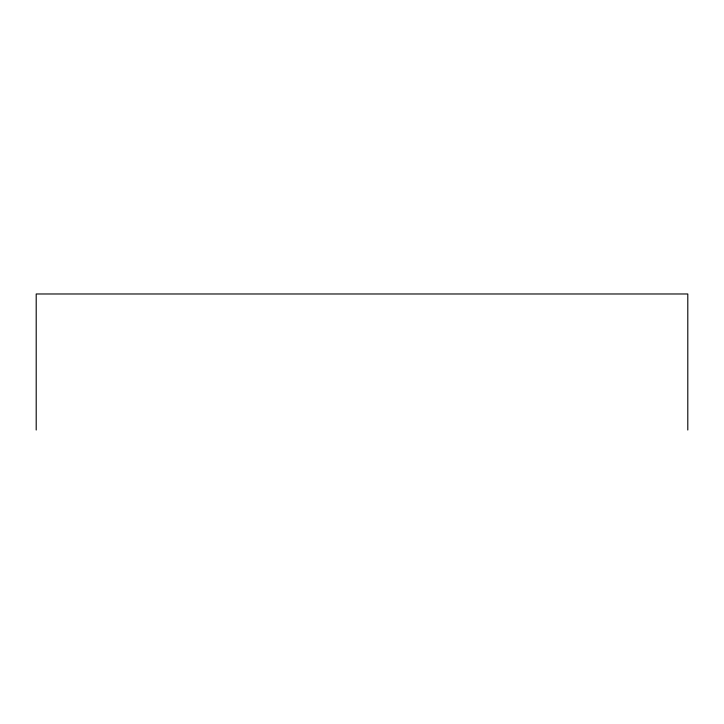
<?xml version="1.0" encoding="UTF-8"?>
<svg xmlns="http://www.w3.org/2000/svg" width="724" height="724" viewBox="0 0 724 724"><rect width="100%" height="100%" fill="white"/><g stroke="black" fill="none" stroke-linecap="round" stroke-linejoin="round"><path stroke-width="1.09" d="M687.8 430.02L687.8 293.98L36.2 293.98L36.2 430.02"/></g></svg>
